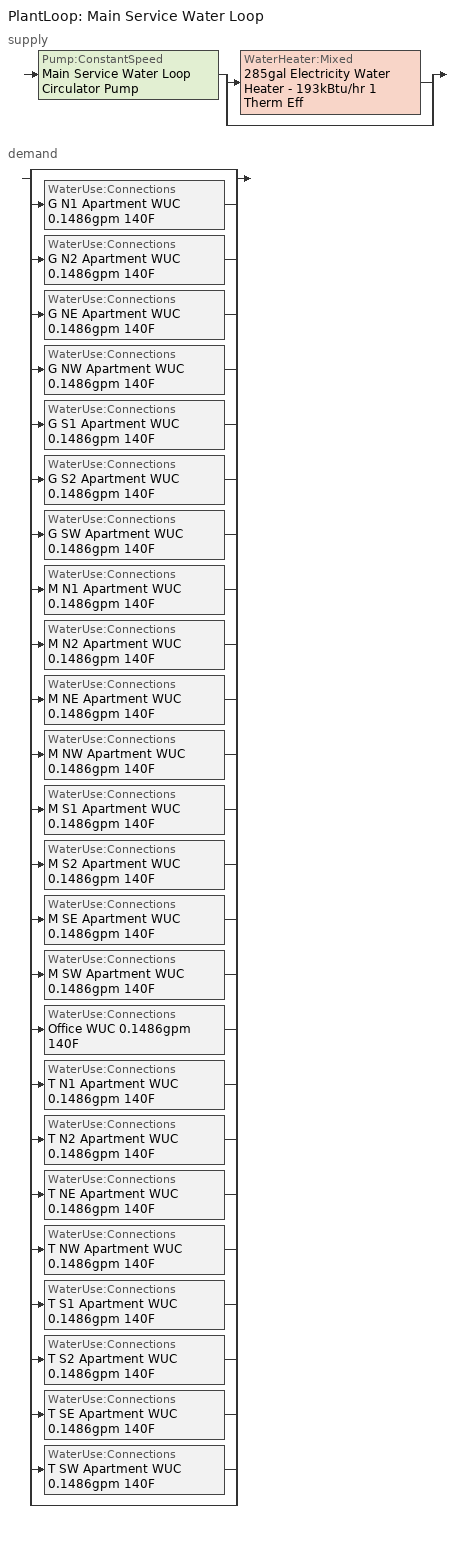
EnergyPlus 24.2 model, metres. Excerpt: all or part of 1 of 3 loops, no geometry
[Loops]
PlantLoop 'Main Service Water Loop'
 supply: Pump:ConstantSpeed 'Main Service Water Loop Circulator Pump' > split
  | WaterHeater:Mixed '285gal Electricity Water Heater - 193kBtu/hr 1 Therm Eff'
  | bypass
 demand: split
  | bypass
  | WaterUse:Connections 'G N1 Apartment WUC 0.1486gpm 140F'
  | WaterUse:Connections 'G N2 Apartment WUC 0.1486gpm 140F'
  | WaterUse:Connections 'G NE Apartment WUC 0.1486gpm 140F'
  | WaterUse:Connections 'G NW Apartment WUC 0.1486gpm 140F'
  | WaterUse:Connections 'G S1 Apartment WUC 0.1486gpm 140F'
  | WaterUse:Connections 'G S2 Apartment WUC 0.1486gpm 140F'
  | WaterUse:Connections 'G SW Apartment WUC 0.1486gpm 140F'
  | WaterUse:Connections 'M N1 Apartment WUC 0.1486gpm 140F'
  | WaterUse:Connections 'M N2 Apartment WUC 0.1486gpm 140F'
  | WaterUse:Connections 'M NE Apartment WUC 0.1486gpm 140F'
  | WaterUse:Connections 'M NW Apartment WUC 0.1486gpm 140F'
  | WaterUse:Connections 'M S1 Apartment WUC 0.1486gpm 140F'
  | WaterUse:Connections 'M S2 Apartment WUC 0.1486gpm 140F'
  | WaterUse:Connections 'M SE Apartment WUC 0.1486gpm 140F'
  | WaterUse:Connections 'M SW Apartment WUC 0.1486gpm 140F'
  | WaterUse:Connections 'Office WUC 0.1486gpm 140F'
  | WaterUse:Connections 'T N1 Apartment WUC 0.1486gpm 140F'
  | WaterUse:Connections 'T N2 Apartment WUC 0.1486gpm 140F'
  | WaterUse:Connections 'T NE Apartment WUC 0.1486gpm 140F'
  | WaterUse:Connections 'T NW Apartment WUC 0.1486gpm 140F'
  | WaterUse:Connections 'T S1 Apartment WUC 0.1486gpm 140F'
  | WaterUse:Connections 'T S2 Apartment WUC 0.1486gpm 140F'
  | WaterUse:Connections 'T SE Apartment WUC 0.1486gpm 140F'
  | WaterUse:Connections 'T SW Apartment WUC 0.1486gpm 140F'
  | bypass
[SetpointManager:Scheduled]
Service hot water setpoint manager: Control Variable=Temperature; Schedule=Service Water Loop Temp - 140F; Setpoint Node or NodeList=Main Service Water Loop Supply Outlet Node
[PlantLoop]
Main Service Water Loop: Fluid Type=Water; Plant Equipment Operation Scheme=Main Service Water Loop Operation Schemes; Maximum Loop Temperature {C}=60; Minimum Loop Temperature {C}=51.6667; Maximum Loop Flow Rate {m3/s}=Autosize; Minimum Loop Flow Rate {m3/s}=0; Plant Loop Volume {m3}=Autocalculate; Load Distribution Scheme=Optimal; Plant Loop Demand Calculation Scheme=SingleSetpoint; Common Pipe Simulation=None
[Sizing:Plant]
Main Service Water Loop: Loop Type=Heating; Design Loop Exit Temperature {C}=60; Loop Design Temperature Difference {deltaC}=5; Sizing Option=NonCoincident; Zone Timesteps in Averaging Window=1; Coincident Sizing Factor Mode=None
[Pump:ConstantSpeed]
Main Service Water Loop Circulator Pump: Design Flow Rate {m3/s}=Autosize; Design Pump Head {Pa}=320493; Design Power Consumption {W}=Autosize; Motor Efficiency=0.855; Fraction of Motor Inefficiencies to Fluid Stream=0; Pump Control Type=Intermittent; Design Power Sizing Method=PowerPerFlowPerPressure; Design Electric Power per Unit Flow Rate {W/(m3/s)}=348701.1; Design Shaft Power per Unit Flow Rate per Unit Head {W-s/m3-Pa}=1.28205
[WaterHeater:Mixed]
285gal Electricity Water Heater - 193kBtu/hr 1 Therm Eff: Tank Volume {m3}=1.07991; Setpoint Temperature Schedule=Service Water Loop Temp - 140F; Deadband Temperature Difference {deltaC}=2; Maximum Temperature Limit {C}=60; Heater Control Type=Cycle; Heater Maximum Capacity {W}=56425.5; Heater Ignition Minimum Flow Rate {m3/s}=0; Heater Ignition Delay {s}=0; Heater Fuel Type=Electricity; Heater Thermal Efficiency=1; Off Cycle Parasitic Fuel Consumption Rate {W}=101.971; Off Cycle Parasitic Fuel Type=Electricity; Off Cycle Parasitic Heat Fraction to Tank=0.8; On Cycle Parasitic Fuel Consumption Rate {W}=101.971; On Cycle Parasitic Fuel Type=Electricity; On Cycle Parasitic Heat Fraction to Tank=0; Ambient Temperature Indicator=Schedule; Ambient Temperature Schedule=Water Heater Ambient Temp Schedule 71.6F; Off Cycle Loss Coefficient to Ambient Temperature {W/K}=0.0101478; Off Cycle Loss Fraction to Zone=1; On Cycle Loss Coefficient to Ambient Temperature {W/K}=0.0101478; On Cycle Loss Fraction to Zone=1; Use Side Effectiveness=1; Source Side Effectiveness=1; Use Side Design Flow Rate {m3/s}=Autosize; Source Side Design Flow Rate {m3/s}=Autosize; Indirect Water Heating Recovery Time {hr}=1.5; Source Side Flow Control Mode=IndirectHeatPrimarySetpoint
[WaterHeater:Sizing]
285gal Electricity Water Heater - 193kBtu/hr 1 Therm Eff: Design Mode=PeakDraw; Time Storage Can Meet Peak Draw {hr}=0.538503; Time for Tank Recovery {hr}=1; Nominal Tank Volume for Autosizing Plant Connections {m3}=1
[WaterUse:Connections] Drain Water Heat Exchanger Type=None; Drain Water Heat Exchanger Destination=Plant
Name | Water Use Equipment Name 1
G N1 Apartment WUC 0.1486gpm 140F | G N1 Apartment Service Water Use 0.1486gpm 140F
G N2 Apartment WUC 0.1486gpm 140F | G N2 Apartment Service Water Use 0.1486gpm 140F
G NE Apartment WUC 0.1486gpm 140F | G NE Apartment Service Water Use 0.1486gpm 140F
G NW Apartment WUC 0.1486gpm 140F | G NW Apartment Service Water Use 0.1486gpm 140F
G S1 Apartment WUC 0.1486gpm 140F | G S1 Apartment Service Water Use 0.1486gpm 140F
G S2 Apartment WUC 0.1486gpm 140F | G S2 Apartment Service Water Use 0.1486gpm 140F
G SW Apartment WUC 0.1486gpm 140F | G SW Apartment Service Water Use 0.1486gpm 140F
M N1 Apartment WUC 0.1486gpm 140F | M N1 Apartment Service Water Use 0.1486gpm 140F
M N2 Apartment WUC 0.1486gpm 140F | M N2 Apartment Service Water Use 0.1486gpm 140F
M NE Apartment WUC 0.1486gpm 140F | M NE Apartment Service Water Use 0.1486gpm 140F
M NW Apartment WUC 0.1486gpm 140F | M NW Apartment Service Water Use 0.1486gpm 140F
M S1 Apartment WUC 0.1486gpm 140F | M S1 Apartment Service Water Use 0.1486gpm 140F
M S2 Apartment WUC 0.1486gpm 140F | M S2 Apartment Service Water Use 0.1486gpm 140F
M SE Apartment WUC 0.1486gpm 140F | M SE Apartment Service Water Use 0.1486gpm 140F
M SW Apartment WUC 0.1486gpm 140F | M SW Apartment Service Water Use 0.1486gpm 140F
Office WUC 0.1486gpm 140F | Office Service Water Use 0.1486gpm 140F
T N1 Apartment WUC 0.1486gpm 140F | T N1 Apartment Service Water Use 0.1486gpm 140F
T N2 Apartment WUC 0.1486gpm 140F | T N2 Apartment Service Water Use 0.1486gpm 140F
T NE Apartment WUC 0.1486gpm 140F | T NE Apartment Service Water Use 0.1486gpm 140F
T NW Apartment WUC 0.1486gpm 140F | T NW Apartment Service Water Use 0.1486gpm 140F
T S1 Apartment WUC 0.1486gpm 140F | T S1 Apartment Service Water Use 0.1486gpm 140F
T S2 Apartment WUC 0.1486gpm 140F | T S2 Apartment Service Water Use 0.1486gpm 140F
T SE Apartment WUC 0.1486gpm 140F | T SE Apartment Service Water Use 0.1486gpm 140F
T SW Apartment WUC 0.1486gpm 140F | T SW Apartment Service Water Use 0.1486gpm 140F
[WaterUse:Equipment] Peak Flow Rate {m3/s}=9.37425e-06; Flow Rate Fraction Schedule=NECB-G-Service Water Heating; Target Temperature Schedule=Mixed Water At Faucet Temp - 140F; Sensible Fraction Schedule=Fraction Sensible - 0.2; Latent Fraction Schedule=Fraction Latent - 0.05
Name | Zone
G N1 Apartment Service Water Use 0.1486gpm 140F | DU_BT=Space Function_ST=Dwelling units general_FL=Building Story 1_SCHG 6
G N2 Apartment Service Water Use 0.1486gpm 140F | DU_BT=Space Function_ST=Dwelling units general_FL=Building Story 1_SCHG
G NE Apartment Service Water Use 0.1486gpm 140F | DU_BT=Space Function_ST=Dwelling units general_FL=Building Story 1_SCHG 1
G NW Apartment Service Water Use 0.1486gpm 140F | DU_BT=Space Function_ST=Dwelling units general_FL=Building Story 1_SCHG 3
G S1 Apartment Service Water Use 0.1486gpm 140F | DU_BT=Space Function_ST=Dwelling units general_FL=Building Story 1_SCHG 7
G S2 Apartment Service Water Use 0.1486gpm 140F | DU_BT=Space Function_ST=Dwelling units general_FL=Building Story 1_SCHG 4
G SW Apartment Service Water Use 0.1486gpm 140F | DU_BT=Space Function_ST=Dwelling units general_FL=Building Story 1_SCHG 5
M N1 Apartment Service Water Use 0.1486gpm 140F | DU_BT=Space Function_ST=Dwelling units general_FL=Building Story 2_SCHG 1
M N2 Apartment Service Water Use 0.1486gpm 140F | DU_BT=Space Function_ST=Dwelling units general_FL=Building Story 2_SCHG
M NE Apartment Service Water Use 0.1486gpm 140F | DU_BT=Space Function_ST=Dwelling units general_FL=Building Story 2_SCHG 3
M NW Apartment Service Water Use 0.1486gpm 140F | DU_BT=Space Function_ST=Dwelling units general_FL=Building Story 2_SCHG 2
M S1 Apartment Service Water Use 0.1486gpm 140F | DU_BT=Space Function_ST=Dwelling units general_FL=Building Story 2_SCHG 7
M S2 Apartment Service Water Use 0.1486gpm 140F | DU_BT=Space Function_ST=Dwelling units general_FL=Building Story 2_SCHG 5
M SE Apartment Service Water Use 0.1486gpm 140F | DU_BT=Space Function_ST=Dwelling units general_FL=Building Story 2_SCHG 4
M SW Apartment Service Water Use 0.1486gpm 140F | DU_BT=Space Function_ST=Dwelling units general_FL=Building Story 2_SCHG 6
Office Service Water Use 0.1486gpm 140F | DU_BT=Space Function_ST=Dwelling units general_FL=Building Story 1_SCHG 2
T N1 Apartment Service Water Use 0.1486gpm 140F | DU_BT=Space Function_ST=Dwelling units general_FL=Building Story 3_SCHG 4
T N2 Apartment Service Water Use 0.1486gpm 140F | DU_BT=Space Function_ST=Dwelling units general_FL=Building Story 3_SCHG 6
T NE Apartment Service Water Use 0.1486gpm 140F | DU_BT=Space Function_ST=Dwelling units general_FL=Building Story 3_SCHG 1
T NW Apartment Service Water Use 0.1486gpm 140F | DU_BT=Space Function_ST=Dwelling units general_FL=Building Story 3_SCHG 7
T S1 Apartment Service Water Use 0.1486gpm 140F | DU_BT=Space Function_ST=Dwelling units general_FL=Building Story 3_SCHG 5
T S2 Apartment Service Water Use 0.1486gpm 140F | DU_BT=Space Function_ST=Dwelling units general_FL=Building Story 3_SCHG
T SE Apartment Service Water Use 0.1486gpm 140F | DU_BT=Space Function_ST=Dwelling units general_FL=Building Story 3_SCHG 2
T SW Apartment Service Water Use 0.1486gpm 140F | DU_BT=Space Function_ST=Dwelling units general_FL=Building Story 3_SCHG 3
[PlantEquipmentOperationSchemes]
Main Service Water Loop Operation Schemes: Control Scheme Object Type 1=PlantEquipmentOperation:HeatingLoad; Control Scheme Name 1=Main Service Water Loop Heating Operation Scheme; Control Scheme Schedule Name 1=Always On Discrete
[PlantEquipmentOperation:HeatingLoad]
Main Service Water Loop Heating Operation Scheme: Load Range Lower Limit 1 {W}=0; Load Range Upper Limit 1 {W}=1000000000; Range Equipment List Name 1=Main Service Water Loop Heating Equipment List
[PlantEquipmentList]
Main Service Water Loop Heating Equipment List: WaterHeater:Mixed, 285gal Electricity Water Heater - 193kBtu/hr 1 Therm Eff
[Schedule:Day:Interval]
Fraction Latent - 0.05 Default: No, 24:00, 0.05
Fraction Sensible - 0.2 Default: No, 24:00, 0.2
Mixed Water At Faucet Temp - 140F Default; Service Water Loop Temp - 140F Default: No, 24:00, 60
NECB-G-Service Water Heating Default; NECB-G-Service Water Heating Default|Wkdy Day: No, 01:00, 0.1, 06:00, 0.05, 07:00, 0.2, 08:00, 0.8, 09:00, 0.7, 10:00, 0.5, 11:00, 0.4, 14:00, 0.2, 15:00, 0.3, 17:00, 0.5, 19:00, 0.7, 21:00, 0.4, 23:00, 0.2, 24:00, 0.1
NECB-G-Service Water Heating Sat Day: No, 01:00, 0.1, 07:00, 0.05, 08:00, 0.2, 11:00, 0.5, 15:00, 0.3, 16:00, 0.7, 17:00, 0.9, 19:00, 0.7, 20:00, 0.6, 21:00, 0.5, 22:00, 0.4, 23:00, 0.3, 24:00, 0.2
NECB-G-Service Water Heating Sun|Hol Day: No, 01:00, 0.1, 08:00, 0.05, 09:00, 0.2, 11:00, 0.3, 13:00, 0.2, 14:00, 0.3, 15:00, 0.4, 16:00, 0.5, 17:00, 0.6, 18:00, 0.7, 19:00, 0.4, 20:00, 0.3, 24:00, 0.2
Water Heater Ambient Temp Schedule 71.6F Default: No, 24:00, 22
[Schedule:Week:Daily]
Fraction Latent - 0.05 Week Rule - Jan1-Dec31: Fraction Latent - 0.05 Default, Fraction Latent - 0.05 Default, Fraction Latent - 0.05 Default, Fraction Latent - 0.05 Default, Fraction Latent - 0.05 Default, Fraction Latent - 0.05 Default, Fraction Latent - 0.05 Default, Fraction Latent - 0.05 Default, Fraction Latent - 0.05 Default, Fraction Latent - 0.05 Default, Fraction Latent - 0.05 Default, Fraction Latent - 0.05 Default
Fraction Sensible - 0.2 Week Rule - Jan1-Dec31: Fraction Sensible - 0.2 Default, Fraction Sensible - 0.2 Default, Fraction Sensible - 0.2 Default, Fraction Sensible - 0.2 Default, Fraction Sensible - 0.2 Default, Fraction Sensible - 0.2 Default, Fraction Sensible - 0.2 Default, Fraction Sensible - 0.2 Default, Fraction Sensible - 0.2 Default, Fraction Sensible - 0.2 Default, Fraction Sensible - 0.2 Default, Fraction Sensible - 0.2 Default
Mixed Water At Faucet Temp - 140F Week Rule - Jan1-Dec31: Mixed Water At Faucet Temp - 140F Default, Mixed Water At Faucet Temp - 140F Default, Mixed Water At Faucet Temp - 140F Default, Mixed Water At Faucet Temp - 140F Default, Mixed Water At Faucet Temp - 140F Default, Mixed Water At Faucet Temp - 140F Default, Mixed Water At Faucet Temp - 140F Default, Mixed Water At Faucet Temp - 140F Default, Mixed Water At Faucet Temp - 140F Default, Mixed Water At Faucet Temp - 140F Default, Mixed Water At Faucet Temp - 140F Default, Mixed Water At Faucet Temp - 140F Default
NECB-G-Service Water Heating Week Rule - Jan1-Dec31: NECB-G-Service Water Heating Sun|Hol Day, NECB-G-Service Water Heating Default|Wkdy Day, NECB-G-Service Water Heating Default|Wkdy Day, NECB-G-Service Water Heating Default|Wkdy Day, NECB-G-Service Water Heating Default|Wkdy Day, NECB-G-Service Water Heating Default|Wkdy Day, NECB-G-Service Water Heating Sat Day, NECB-G-Service Water Heating Default, NECB-G-Service Water Heating Default, NECB-G-Service Water Heating Default, NECB-G-Service Water Heating Default, NECB-G-Service Water Heating Default
Service Water Loop Temp - 140F Week Rule - Jan1-Dec31: Service Water Loop Temp - 140F Default, Service Water Loop Temp - 140F Default, Service Water Loop Temp - 140F Default, Service Water Loop Temp - 140F Default, Service Water Loop Temp - 140F Default, Service Water Loop Temp - 140F Default, Service Water Loop Temp - 140F Default, Service Water Loop Temp - 140F Default, Service Water Loop Temp - 140F Default, Service Water Loop Temp - 140F Default, Service Water Loop Temp - 140F Default, Service Water Loop Temp - 140F Default
Water Heater Ambient Temp Schedule 71.6F Week Rule - Jan1-Dec31: Water Heater Ambient Temp Schedule 71.6F Default, Water Heater Ambient Temp Schedule 71.6F Default, Water Heater Ambient Temp Schedule 71.6F Default, Water Heater Ambient Temp Schedule 71.6F Default, Water Heater Ambient Temp Schedule 71.6F Default, Water Heater Ambient Temp Schedule 71.6F Default, Water Heater Ambient Temp Schedule 71.6F Default, Water Heater Ambient Temp Schedule 71.6F Default, Water Heater Ambient Temp Schedule 71.6F Default, Water Heater Ambient Temp Schedule 71.6F Default, Water Heater Ambient Temp Schedule 71.6F Default, Water Heater Ambient Temp Schedule 71.6F Default
[Schedule:Year]
Fraction Latent - 0.05: Fraction Latent - 0.05 Week Rule - Jan1-Dec31, 1, 1, 12, 31
Fraction Sensible - 0.2: Fraction Sensible - 0.2 Week Rule - Jan1-Dec31, 1, 1, 12, 31
Mixed Water At Faucet Temp - 140F: Mixed Water At Faucet Temp - 140F Week Rule - Jan1-Dec31, 1, 1, 12, 31
NECB-G-Service Water Heating: NECB-G-Service Water Heating Week Rule - Jan1-Dec31, 1, 1, 12, 31
Service Water Loop Temp - 140F: Service Water Loop Temp - 140F Week Rule - Jan1-Dec31, 1, 1, 12, 31
Water Heater Ambient Temp Schedule 71.6F: Water Heater Ambient Temp Schedule 71.6F Week Rule - Jan1-Dec31, 1, 1, 12, 31
[Schedule:Constant]
Always On Discrete: Hourly Value=1
